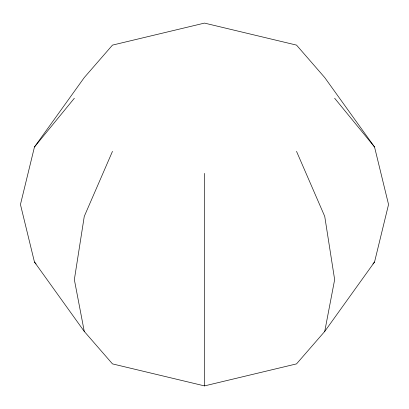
<?xml version="1.0" encoding="UTF-8"?>
<svg xmlns="http://www.w3.org/2000/svg" width="409" height="409" viewBox="0 0 409 409"><rect width="100%" height="100%" fill="white"/><g stroke="black" fill="none" stroke-linecap="round" stroke-linejoin="round"><path stroke-width="0.61" d="M204.5 385.902L296.525 363.892L324.736 331.428L374.542 262.011L388.55 204.5L374.542 146.989L324.736 77.572L296.525 45.108L204.5 23.098L112.475 45.108L84.264 77.572L34.458 146.989L20.45 204.5L34.458 262.011L84.264 331.428L112.475 363.892L204.5 385.902L204.5 173.375M324.736 331.428L334.644 279.638L324.736 216.407L296.525 151.366M112.475 151.366L84.264 216.412L74.356 279.638L84.264 331.428M34.458 146.989L74.356 98.237M372.931 263.979L374.542 262.011M334.644 98.237L374.542 146.989M34.458 262.011L36.069 263.979"/></g></svg>
